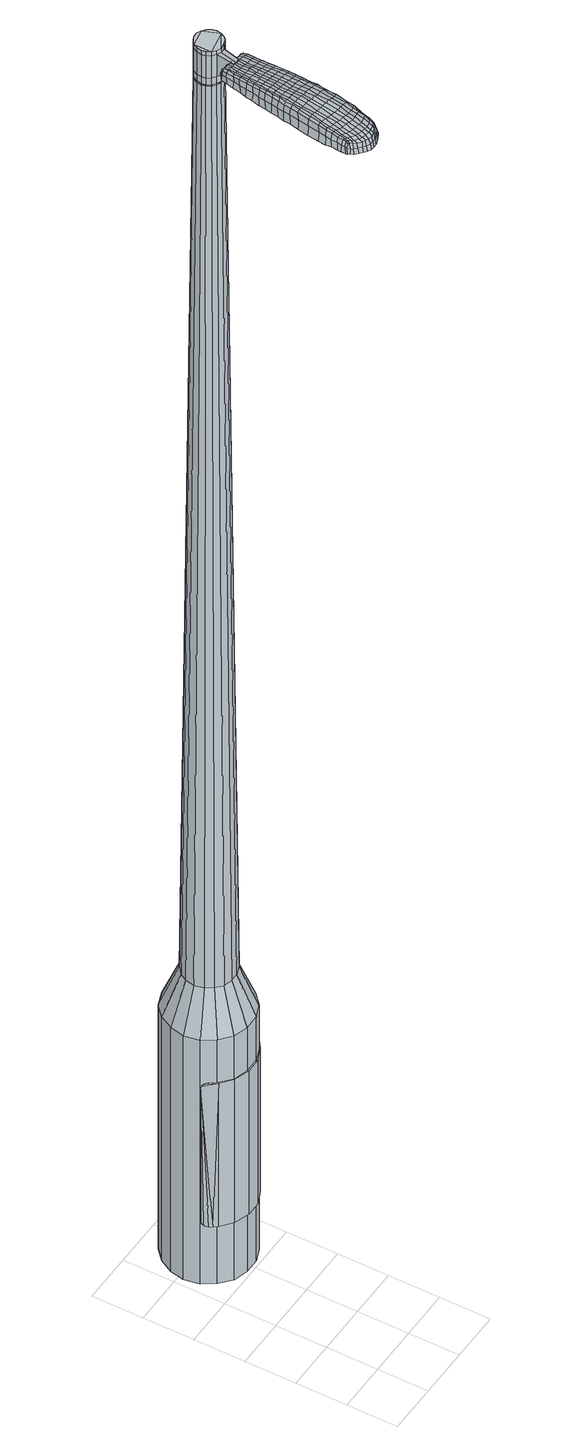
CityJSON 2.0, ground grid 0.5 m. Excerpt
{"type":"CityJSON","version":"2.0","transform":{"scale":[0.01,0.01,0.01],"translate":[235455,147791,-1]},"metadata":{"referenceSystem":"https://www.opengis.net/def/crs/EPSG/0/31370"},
"CityObjects":{
"object1":{"type":"GenericCityObject","attributes":{"cluster":295,"mean_distance_to_centroid":0.382,"new_centroid_x":235455.48,"new_centroid_y":147792.97,"mean_distance_to_camera":9.47,"H1":11.42,"H2":8.9,"Z_final":112.26,"cluster2":-1,"proj_x":235450.78,"proj_y":147792.21,"id_line":52481,"bearing_l":170.81,"distance":4.76,"orientation":"left","G_obj":260.81},"geometry":[{"type":"MultiSurface","lod":"2","boundaries":[[[0,1,2,3]],[[1,4,5,2]],[[4,6,7,5]],[[6,8,9,7]],[[8,10,11,9]],[[10,12,13,11]],[[12,14,15,13]],[[14,16,17,15]],[[16,18,19,17]],[[18,20,21,19]],[[20,22,23,21]],[[22,24,25,23]],[[24,26,27,25]],[[26,28,29,27]],[[28,30,31,29]],[[30,32,33,31]],[[32,34,35,33]],[[34,0,3,35]],[[36,37,38,39]],[[38,40,41,42]],[[41,43,42]],[[42,44,45,46]],[[45,47,46]],[[46,48,49,50]],[[49,51,50]],[[42,46,50,38]],[[50,52,39,38]],[[53,36,39]],[[2,5,7,35]],[[7,9,11,15]],[[11,13,15]],[[15,17,19,23]],[[19,21,23]],[[23,25,27,31]],[[27,29,31]],[[15,23,31,7]],[[31,33,35,7]],[[3,2,35]],[[1,0,54,55]],[[0,34,56,54]],[[34,32,57,56]],[[32,30,58,57]],[[30,28,59,58]],[[28,26,60,59]],[[26,24,61,60]],[[24,22,62,61]],[[22,20,63,62]],[[20,18,64,63]],[[18,16,65,64]],[[16,14,66,65]],[[14,12,67,66]],[[12,10,68,67]],[[10,8,69,68]],[[8,6,70,69]],[[6,4,71,70]],[[4,1,55,71]],[[55,54,72,73]],[[54,56,74,72]],[[56,57,75,74]],[[57,58,76,75]],[[58,59,77,76]],[[59,60,78,77]],[[60,61,79,78]],[[61,62,80,79]],[[62,63,81,80]],[[63,64,82,81]],[[64,65,83,82]],[[65,66,84,83]],[[66,67,85,84]],[[67,68,86,85]],[[68,69,87,86]],[[69,70,88,87]],[[70,71,89,88]],[[71,55,73,89]],[[90,91,92,73]],[[93,94,91,90]],[[95,96,94,93]],[[76,97,96,95]],[[77,98,97,76]],[[99,100,98,77]],[[79,101,100,99]],[[102,103,101,79]],[[81,104,103,102]],[[105,106,104,81]],[[107,108,106,105]],[[109,110,108,107]],[[111,112,110,109]],[[86,113,112,111]],[[114,115,113,86]],[[116,117,115,114]],[[118,119,117,116]],[[73,92,119,118]],[[120,121,122,123]],[[124,120,123,125]],[[126,124,125,127]],[[128,126,127,129]],[[130,128,129,131]],[[132,130,131,133]],[[134,132,133,135]],[[136,134,135,137]],[[138,136,137,139]],[[140,138,139,141]],[[142,140,141,143]],[[144,142,143,145]],[[146,144,145,147]],[[148,146,147,149]],[[150,148,149,151]],[[152,150,151,153]],[[72,90,73]],[[72,74,93,90]],[[74,75,95,93]],[[75,76,95]],[[78,99,77]],[[78,79,99]],[[80,102,79]],[[80,81,102]],[[82,105,81]],[[82,83,107,105]],[[83,84,109,107]],[[84,85,111,109]],[[85,86,111]],[[87,114,86]],[[87,88,116,114]],[[88,89,118,116]],[[89,73,118]],[[154,92,91]],[[155,119,92]],[[155,156,117,119]],[[156,157,115,117]],[[157,113,115]],[[158,112,113]],[[158,159,110,112]],[[159,160,108,110]],[[160,161,106,108]],[[161,104,106]],[[162,103,104]],[[162,101,103]],[[163,100,101]],[[163,98,100]],[[164,96,97]],[[164,165,94,96]],[[165,154,91,94]],[[39,52,152,166]],[[92,154,167,153]],[[53,39,166,121]],[[154,165,122,167]],[[36,53,121,120]],[[165,164,123,122]],[[37,36,120,124]],[[164,97,125,123]],[[38,37,124,126]],[[97,98,127,125]],[[40,38,126,128]],[[98,163,129,127]],[[41,40,128,130]],[[163,101,131,129]],[[43,41,130,132]],[[101,162,133,131]],[[42,43,132,134]],[[162,104,135,133]],[[44,42,134,136]],[[104,161,137,135]],[[45,44,136,138]],[[161,160,139,137]],[[47,45,138,140]],[[160,159,141,139]],[[46,47,140,142]],[[159,158,143,141]],[[48,46,142,144]],[[158,113,145,143]],[[49,48,144,146]],[[113,157,147,145]],[[51,49,146,148]],[[157,156,149,147]],[[50,51,148,150]],[[156,155,151,149]],[[52,50,150,152]],[[155,92,153,151]],[[152,153,168,169]],[[153,167,170,168]],[[167,122,171,170]],[[122,121,172,171]],[[121,166,173,172]],[[166,152,169,173]],[[174,175,176,177]],[[178,174,177,179]],[[174,178,180,181]],[[175,174,181,182]],[[183,184,185,186]],[[187,183,186,188]],[[183,187,189,190]],[[184,183,190,191]],[[192,193,194,195]],[[196,192,195,197]],[[192,196,198,199]],[[193,192,199,200]],[[201,202,203,204]],[[205,201,204,206]],[[201,205,207,208]],[[202,201,208,209]],[[210,211,212,213]],[[214,210,213,215]],[[210,214,216,217]],[[211,210,217,218]],[[219,220,221,222]],[[223,219,222,224]],[[219,223,225,226]],[[220,219,226,227]],[[228,229,230,231]],[[220,228,231,221]],[[228,220,227,232]],[[229,228,232,233]],[[234,235,236,237]],[[229,234,237,230]],[[234,229,233,238]],[[235,234,238,239]],[[240,178,179,241]],[[235,240,241,236]],[[240,235,239,242]],[[178,240,242,180]],[[243,244,245,246]],[[247,243,246,248]],[[243,247,249,250]],[[244,243,250,251]],[[252,253,254,255]],[[244,252,255,245]],[[252,244,251,256]],[[253,252,256,257]],[[258,259,260,261]],[[253,258,261,254]],[[258,253,257,262]],[[259,258,262,263]],[[264,265,266,267]],[[259,264,267,260]],[[264,259,263,268]],[[265,264,268,269]],[[270,175,182,271]],[[265,270,271,266]],[[270,265,269,272]],[[175,270,272,176]],[[273,274,275,276]],[[277,273,276,278]],[[273,277,279,280]],[[274,273,280,281]],[[282,283,284,285]],[[274,282,285,275]],[[282,274,281,286]],[[283,282,286,287]],[[288,289,290,291]],[[283,288,291,284]],[[288,283,287,292]],[[289,288,292,293]],[[294,187,188,295]],[[289,294,295,290]],[[294,289,293,296]],[[187,294,296,189]],[[297,298,299,300]],[[301,297,300,302]],[[297,301,303,304]],[[298,297,304,305]],[[306,307,308,309]],[[298,306,309,299]],[[306,298,305,310]],[[307,306,310,311]],[[312,313,314,315]],[[307,312,315,308]],[[312,307,311,316]],[[313,312,316,317]],[[318,319,320,321]],[[313,318,321,314]],[[318,313,317,322]],[[319,318,322,323]],[[324,184,191,325]],[[319,324,325,320]],[[324,319,323,326]],[[184,324,326,185]],[[327,213,212,328]],[[329,327,328,330]],[[327,329,331,332]],[[213,327,332,215]],[[333,329,330,334]],[[335,333,334,336]],[[333,335,337,338]],[[329,333,338,331]],[[339,335,336,340]],[[341,339,340,342]],[[339,341,343,344]],[[335,339,344,337]],[[345,341,342,346]],[[347,345,346,348]],[[345,347,349,350]],[[341,345,350,343]],[[351,347,348,352]],[[202,351,352,203]],[[351,202,209,353]],[[347,351,353,349]],[[354,355,200,199]],[[356,354,199,198]],[[354,356,357,358]],[[355,354,358,359]],[[360,361,359,358]],[[362,360,358,357]],[[360,362,363,364]],[[361,360,364,365]],[[366,367,365,364]],[[368,366,364,363]],[[366,368,369,370]],[[367,366,370,371]],[[372,373,371,370]],[[374,372,370,369]],[[372,374,207,205]],[[373,372,205,206]],[[375,376,377,378]],[[277,375,378,279]],[[375,277,278,379]],[[376,375,379,380]],[[381,196,197,382]],[[376,381,382,377]],[[381,376,380,383]],[[196,381,383,198]],[[384,385,386,387]],[[223,384,387,225]],[[384,223,224,388]],[[385,384,388,389]],[[390,391,392,393]],[[385,390,393,386]],[[390,385,389,394]],[[391,390,394,395]],[[396,193,200,397]],[[391,396,397,392]],[[396,391,395,398]],[[193,396,398,194]],[[399,400,401,402]],[[181,399,402,182]],[[399,181,180,403]],[[400,399,403,404]],[[405,406,407,408]],[[400,405,408,401]],[[405,400,404,409]],[[406,405,409,410]],[[411,204,203,412]],[[406,411,412,407]],[[411,406,410,413]],[[204,411,413,206]],[[414,415,416,417]],[[186,414,417,188]],[[414,186,185,418]],[[415,414,418,419]],[[420,208,207,421]],[[415,420,421,416]],[[420,415,419,422]],[[208,420,422,209]],[[423,424,425,426]],[[301,423,426,303]],[[423,301,302,427]],[[424,423,427,428]],[[429,214,215,430]],[[424,429,430,425]],[[429,424,428,431]],[[214,429,431,216]],[[432,433,434,435]],[[247,432,435,249]],[[432,247,248,436]],[[433,432,436,437]],[[438,439,440,441]],[[433,438,441,434]],[[438,433,437,442]],[[439,438,442,443]],[[444,211,218,445]],[[439,444,445,440]],[[444,439,443,446]],[[211,444,446,212]],[[447,448,437,436]],[[246,447,436,248]],[[447,246,245,449]],[[448,447,449,450]],[[451,452,443,442]],[[448,451,442,437]],[[451,448,450,453]],[[452,451,453,454]],[[455,328,212,446]],[[452,455,446,443]],[[455,452,454,456]],[[328,455,456,330]],[[457,458,459,460]],[[304,457,460,305]],[[457,304,303,426]],[[458,457,426,425]],[[461,332,331,462]],[[458,461,462,459]],[[461,458,425,430]],[[332,461,430,215]],[[463,464,450,449]],[[255,463,449,245]],[[463,255,254,465]],[[464,463,465,466]],[[467,468,454,453]],[[464,467,453,450]],[[467,464,466,469]],[[468,467,469,470]],[[471,334,330,456]],[[468,471,456,454]],[[471,468,470,472]],[[334,471,472,336]],[[473,474,475,476]],[[310,473,476,311]],[[473,310,305,460]],[[474,473,460,459]],[[477,338,337,478]],[[474,477,478,475]],[[477,474,459,462]],[[338,477,462,331]],[[479,480,466,465]],[[261,479,465,254]],[[479,261,260,481]],[[480,479,481,482]],[[483,484,470,469]],[[480,483,469,466]],[[483,480,482,485]],[[484,483,485,486]],[[487,340,336,472]],[[484,487,472,470]],[[487,484,486,488]],[[340,487,488,342]],[[489,490,491,492]],[[316,489,492,317]],[[489,316,311,476]],[[490,489,476,475]],[[493,344,343,494]],[[490,493,494,491]],[[493,490,475,478]],[[344,493,478,337]],[[495,496,482,481]],[[267,495,481,260]],[[495,267,266,497]],[[496,495,497,498]],[[499,500,486,485]],[[496,499,485,482]],[[499,496,498,501]],[[500,499,501,502]],[[503,346,342,488]],[[500,503,488,486]],[[503,500,502,504]],[[346,503,504,348]],[[505,506,507,508]],[[322,505,508,323]],[[505,322,317,492]],[[506,505,492,491]],[[509,350,349,510]],[[506,509,510,507]],[[509,506,491,494]],[[350,509,494,343]],[[511,512,498,497]],[[271,511,497,266]],[[511,271,182,402]],[[512,511,402,401]],[[513,514,502,501]],[[512,513,501,498]],[[513,512,401,408]],[[514,513,408,407]],[[515,352,348,504]],[[514,515,504,502]],[[515,514,407,412]],[[352,515,412,203]],[[516,517,419,418]],[[326,516,418,185]],[[516,326,323,508]],[[517,516,508,507]],[[518,353,209,422]],[[517,518,422,419]],[[518,517,507,510]],[[353,518,510,349]],[[519,520,380,379]],[[276,519,379,278]],[[519,276,275,521]],[[520,519,521,522]],[[523,356,198,383]],[[520,523,383,380]],[[523,520,522,524]],[[356,523,524,357]],[[525,526,527,528]],[[226,525,528,227]],[[525,226,225,387]],[[526,525,387,386]],[[529,530,531,532]],[[526,529,532,527]],[[529,526,386,393]],[[530,529,393,392]],[[533,355,359,534]],[[530,533,534,531]],[[533,530,392,397]],[[355,533,397,200]],[[535,536,522,521]],[[285,535,521,275]],[[535,285,284,537]],[[536,535,537,538]],[[539,362,357,524]],[[536,539,524,522]],[[539,536,538,540]],[[362,539,540,363]],[[541,542,543,544]],[[232,541,544,233]],[[541,232,227,528]],[[542,541,528,527]],[[545,546,547,548]],[[542,545,548,543]],[[545,542,527,532]],[[546,545,532,531]],[[549,361,365,550]],[[546,549,550,547]],[[549,546,531,534]],[[361,549,534,359]],[[551,552,538,537]],[[291,551,537,284]],[[551,291,290,553]],[[552,551,553,554]],[[555,368,363,540]],[[552,555,540,538]],[[555,552,554,556]],[[368,555,556,369]],[[557,558,559,560]],[[238,557,560,239]],[[557,238,233,544]],[[558,557,544,543]],[[561,562,563,564]],[[558,561,564,559]],[[561,558,543,548]],[[562,561,548,547]],[[565,367,371,566]],[[562,565,566,563]],[[565,562,547,550]],[[367,565,550,365]],[[567,568,554,553]],[[295,567,553,290]],[[567,295,188,417]],[[568,567,417,416]],[[569,374,369,556]],[[568,569,556,554]],[[569,568,416,421]],[[374,569,421,207]],[[570,571,404,403]],[[242,570,403,180]],[[570,242,239,560]],[[571,570,560,559]],[[572,573,410,409]],[[571,572,409,404]],[[572,571,559,564]],[[573,572,564,563]],[[574,373,206,413]],[[573,574,413,410]],[[574,573,563,566]],[[373,574,566,371]],[[575,576,577,578]],[[578,577,579,580]],[[581,579,577,582]],[[582,577,576,583]],[[584,585,586,587]],[[587,586,588,589]],[[590,588,586,591]],[[591,586,585,592]],[[593,594,595,596]],[[596,595,597,598]],[[599,597,595,600]],[[600,595,594,601]],[[602,603,604,605]],[[605,604,606,607]],[[608,606,604,609]],[[609,604,603,610]],[[611,612,613,614]],[[614,613,615,616]],[[617,615,613,618]],[[618,613,612,619]],[[620,621,622,623]],[[623,622,624,625]],[[626,624,622,627]],[[627,622,621,628]],[[629,630,631,632]],[[632,631,621,620]],[[628,621,631,633]],[[633,631,630,634]],[[635,636,637,638]],[[638,637,630,629]],[[634,630,637,639]],[[639,637,636,640]],[[580,579,641,642]],[[642,641,636,635]],[[640,636,641,643]],[[643,641,579,581]],[[644,645,646,647]],[[647,646,648,649]],[[650,648,646,651]],[[651,646,645,652]],[[653,654,655,656]],[[656,655,645,644]],[[652,645,655,657]],[[657,655,654,658]],[[659,660,661,662]],[[662,661,654,653]],[[658,654,661,663]],[[663,661,660,664]],[[665,666,667,668]],[[668,667,660,659]],[[664,660,667,669]],[[669,667,666,670]],[[583,576,671,672]],[[672,671,666,665]],[[670,666,671,673]],[[673,671,576,575]],[[674,675,676,677]],[[677,676,678,679]],[[680,678,676,681]],[[681,676,675,682]],[[683,684,685,686]],[[686,685,675,674]],[[682,675,685,687]],[[687,685,684,688]],[[689,690,691,692]],[[692,691,684,683]],[[688,684,691,693]],[[693,691,690,694]],[[589,588,695,696]],[[696,695,690,689]],[[694,690,695,697]],[[697,695,588,590]],[[698,699,700,701]],[[701,700,702,703]],[[704,702,700,705]],[[705,700,699,706]],[[707,708,709,710]],[[710,709,699,698]],[[706,699,709,711]],[[711,709,708,712]],[[713,714,715,716]],[[716,715,708,707]],[[712,708,715,717]],[[717,715,714,718]],[[719,720,721,722]],[[722,721,714,713]],[[718,714,721,723]],[[723,721,720,724]],[[592,585,725,726]],[[726,725,720,719]],[[724,720,725,727]],[[727,725,585,584]],[[611,614,728,729]],[[729,728,730,731]],[[732,730,728,172]],[[172,728,614,616]],[[731,730,733,734]],[[734,733,735,736]],[[737,735,733,738]],[[738,733,730,732]],[[736,735,739,740]],[[740,739,741,742]],[[743,741,739,744]],[[744,739,735,737]],[[742,741,745,746]],[[746,745,747,748]],[[749,747,745,750]],[[750,745,741,743]],[[748,747,751,752]],[[752,751,603,602]],[[610,603,751,753]],[[753,751,747,749]],[[601,754,755,600]],[[600,755,756,599]],[[757,756,755,758]],[[758,755,754,759]],[[759,760,761,758]],[[758,761,762,757]],[[763,762,761,764]],[[764,761,760,765]],[[765,766,767,764]],[[764,767,768,763]],[[769,768,767,770]],[[770,767,766,771]],[[771,772,773,770]],[[770,773,774,769]],[[608,774,773,606]],[[606,773,772,607]],[[775,776,777,778]],[[778,777,678,680]],[[679,678,777,779]],[[779,777,776,780]],[[598,597,781,782]],[[782,781,776,775]],[[780,776,781,783]],[[783,781,597,599]],[[784,785,786,787]],[[787,786,624,626]],[[625,624,786,788]],[[788,786,785,789]],[[790,791,792,793]],[[793,792,785,784]],[[789,785,792,794]],[[794,792,791,795]],[[601,594,796,797]],[[797,796,791,790]],[[795,791,796,798]],[[798,796,594,593]],[[799,800,801,802]],[[802,801,582,583]],[[581,582,801,803]],[[803,801,800,804]],[[805,806,807,808]],[[808,807,800,799]],[[804,800,807,809]],[[809,807,806,810]],[[602,605,811,812]],[[812,811,806,805]],[[810,806,811,813]],[[813,811,605,607]],[[814,815,816,817]],[[817,816,587,589]],[[584,587,816,818]],[[818,816,815,819]],[[608,609,820,821]],[[821,820,815,814]],[[819,815,820,822]],[[822,820,609,610]],[[823,824,825,826]],[[826,825,702,704]],[[703,702,825,827]],[[827,825,824,828]],[[616,615,829,830]],[[830,829,824,823]],[[828,824,829,831]],[[831,829,615,617]],[[832,833,834,835]],[[835,834,648,650]],[[649,648,834,836]],[[836,834,833,837]],[[838,839,840,841]],[[841,840,833,832]],[[837,833,840,842]],[[842,840,839,843]],[[619,612,844,845]],[[845,844,839,838]],[[843,839,844,846]],[[846,844,612,611]],[[837,847,836]],[[836,847,647,649]],[[644,647,847,848]],[[848,847,849]],[[843,850,851,842]],[[842,851,847,837]],[[849,847,851,852]],[[852,851,850,853]],[[611,729,169,846]],[[846,169,850,843]],[[853,850,169,854]],[[854,169,729,731]],[[855,856,857,858]],[[858,857,705,706]],[[704,705,857,826]],[[826,857,856,823]],[[732,172,859,860]],[[860,859,856,855]],[[823,856,859,830]],[[830,859,172,616]],[[849,861,848]],[[848,861,656,644]],[[653,656,861,862]],[[862,861,863]],[[853,864,865,852]],[[852,865,861,849]],[[863,861,865,866]],[[866,865,864,867]],[[731,734,868,854]],[[854,868,864,853]],[[867,864,868,869]],[[869,868,734,736]],[[870,871,872,873]],[[873,872,711,712]],[[706,711,872,858]],[[858,872,871,855]],[[737,738,874,875]],[[875,874,871,870]],[[855,871,874,860]],[[860,874,738,732]],[[863,876,877,862]],[[862,877,662,653]],[[659,662,877,878]],[[878,877,876,879]],[[867,880,881,866]],[[866,881,876,863]],[[879,876,881,882]],[[882,881,880,883]],[[736,740,884,869]],[[869,884,880,867]],[[883,880,884,885]],[[885,884,740,742]],[[886,887,888,889]],[[889,888,717,718]],[[712,717,888,873]],[[873,888,887,870]],[[743,744,890,891]],[[891,890,887,886]],[[870,887,890,875]],[[875,890,744,737]],[[879,892,893,878]],[[878,893,668,659]],[[665,668,893,894]],[[894,893,892,895]],[[883,896,897,882]],[[882,897,892,879]],[[895,892,897,898]],[[898,897,896,899]],[[742,746,900,885]],[[885,900,896,883]],[[899,896,900,901]],[[901,900,746,748]],[[902,903,904,905]],[[905,904,723,724]],[[718,723,904,889]],[[889,904,903,886]],[[749,750,906,907]],[[907,906,903,902]],[[886,903,906,891]],[[891,906,750,743]],[[895,908,909,894]],[[894,909,672,665]],[[583,672,909,802]],[[802,909,908,799]],[[899,910,911,898]],[[898,911,908,895]],[[799,908,911,808]],[[808,911,910,805]],[[748,752,912,901]],[[901,912,910,899]],[[805,910,912,812]],[[812,912,752,602]],[[819,913,914,818]],[[818,914,727,584]],[[724,727,914,905]],[[905,914,913,902]],[[610,753,915,822]],[[822,915,913,819]],[[902,913,915,907]],[[907,915,753,749]],[[780,916,917,779]],[[779,917,677,679]],[[674,677,917,918]],[[918,917,916,919]],[[599,756,920,783]],[[783,920,916,780]],[[919,916,920,921]],[[921,920,756,757]],[[922,923,924,925]],[[925,924,627,628]],[[626,627,924,787]],[[787,924,923,784]],[[926,927,928,929]],[[929,928,923,922]],[[784,923,928,793]],[[793,928,927,790]],[[759,754,930,931]],[[931,930,927,926]],[[790,927,930,797]],[[797,930,754,601]],[[919,932,933,918]],[[918,933,686,674]],[[683,686,933,934]],[[934,933,932,935]],[[757,762,936,921]],[[921,936,932,919]],[[935,932,936,937]],[[937,936,762,763]],[[938,939,940,941]],[[941,940,633,634]],[[628,633,940,925]],[[925,940,939,922]],[[942,943,944,945]],[[945,944,939,938]],[[922,939,944,929]],[[929,944,943,926]],[[765,760,946,947]],[[947,946,943,942]],[[926,943,946,931]],[[931,946,760,759]],[[935,948,949,934]],[[934,949,692,683]],[[689,692,949,950]],[[950,949,948,951]],[[763,768,952,937]],[[937,952,948,935]],[[951,948,952,953]],[[953,952,768,769]],[[954,955,956,957]],[[957,956,639,640]],[[634,639,956,941]],[[941,956,955,938]],[[958,959,960,961]],[[961,960,955,954]],[[938,955,960,945]],[[945,960,959,942]],[[771,766,962,963]],[[963,962,959,958]],[[942,959,962,947]],[[947,962,766,765]],[[951,964,965,950]],[[950,965,696,689]],[[589,696,965,817]],[[817,965,964,814]],[[769,774,966,953]],[[953,966,964,951]],[[814,964,966,821]],[[821,966,774,608]],[[804,967,968,803]],[[803,968,643,581]],[[640,643,968,957]],[[957,968,967,954]],[[810,969,970,809]],[[809,970,967,804]],[[954,967,970,961]],[[961,970,969,958]],[[607,772,971,813]],[[813,971,969,810]],[[958,969,971,963]],[[963,971,772,771]],[[575,578,177,176]],[[578,580,179,177]],[[590,591,190,189]],[[591,592,191,190]],[[593,596,195,194]],[[596,598,197,195]],[[617,618,217,216]],[[618,619,218,217]],[[620,623,222,221]],[[623,625,224,222]],[[629,632,231,230]],[[632,620,221,231]],[[635,638,237,236]],[[638,629,230,237]],[[580,642,241,179]],[[642,635,236,241]],[[650,651,250,249]],[[651,652,251,250]],[[652,657,256,251]],[[657,658,257,256]],[[658,663,262,257]],[[663,664,263,262]],[[664,669,268,263]],[[669,670,269,268]],[[670,673,272,269]],[[673,575,176,272]],[[680,681,280,279]],[[681,682,281,280]],[[682,687,286,281]],[[687,688,287,286]],[[688,693,292,287]],[[693,694,293,292]],[[694,697,296,293]],[[697,590,189,296]],[[698,701,300,299]],[[701,703,302,300]],[[707,710,309,308]],[[710,698,299,309]],[[713,716,315,314]],[[716,707,308,315]],[[719,722,321,320]],[[722,713,314,321]],[[592,726,325,191]],[[726,719,320,325]],[[775,778,378,377]],[[778,680,279,378]],[[598,782,382,197]],[[782,775,377,382]],[[625,788,388,224]],[[788,789,389,388]],[[789,794,394,389]],[[794,795,395,394]],[[795,798,398,395]],[[798,593,194,398]],[[703,827,427,302]],[[827,828,428,427]],[[828,831,431,428]],[[831,617,216,431]],[[832,835,435,434]],[[835,650,249,435]],[[838,841,441,440]],[[841,832,434,441]],[[619,845,445,218]],[[845,838,440,445]],[[972,973,974,975]],[[976,977,975,974]],[[978,979,980,981]],[[982,983,984,985]],[[973,986,987,974]],[[988,976,974,987]],[[989,978,981,990]],[[991,992,983,982]],[[986,993,994,987]],[[994,995,988,987]],[[996,989,990,997]],[[998,992,991,999]],[[993,1000,1001,994]],[[1001,1002,995,994]],[[1003,996,997,1004]],[[1005,998,999,1006]],[[1007,1008,1009,1010]],[[1011,1012,1008,1007]],[[1011,1013,1014,1012]],[[1013,1015,1016,1014]],[[1017,1018,1019,1020]],[[1021,1022,1018,1017]],[[1023,1024,1022,1021]],[[1025,1026,1024,1023]],[[1020,1009,1008,1017]],[[1017,1008,1012,1021]],[[1012,1014,1023,1021]],[[1014,1016,1025,1023]],[[981,980,977,976]],[[990,981,976,988]],[[995,997,990,988]],[[1002,1004,997,995]],[[982,985,979,978]],[[991,982,978,989]],[[999,991,989,996]],[[1006,999,996,1003]],[[983,1007,1010,984]],[[992,1011,1007,983]],[[1013,1011,992,998]],[[1015,1013,998,1005]],[[1027,1028,1029,1030]],[[1029,1031,1032,1033]],[[1029,1033,1034,1035]],[[1029,1035,1030]],[[1036,1027,1030,1037]],[[1038,1037,1030,1039]],[[1040,1039,1030]],[[1041,1029,1028,1042]],[[1043,1041,1042,1044]],[[1045,1043,1044,1046]],[[1047,1045,1046,1048]],[[1049,1047,1048,1050]],[[1050,1051,1052,1053]],[[1050,1053,1054,1055]],[[1050,1055,1056,1057]],[[1056,1058,1059,1060]],[[1056,1060,1061,1062]],[[1056,1062,1057]],[[1050,1057,1049]],[[1063,1064,1028,1027]],[[1065,1066,1031,1029]],[[1067,1068,1040,1030]],[[1064,1069,1042,1028]],[[1070,1065,1029,1041]],[[1069,1071,1044,1042]],[[1072,1070,1041,1043]],[[1071,1073,1046,1044]],[[1074,1072,1043,1045]],[[1073,1075,1048,1046]],[[1076,1074,1045,1047]],[[1075,1077,1050,1048]],[[1078,1076,1047,1049]],[[1077,1079,1051,1050]],[[1080,1081,1058,1056]],[[1082,1078,1049,1057]],[[1052,1051,1079,1083]],[[1053,1052,1083,1084]],[[1054,1053,1084,1085]],[[1055,1054,1085,1086]],[[1056,1055,1086,1080]],[[1087,1063,1027,1036]],[[1088,1087,1036,1037]],[[1089,1088,1037,1038]],[[1090,1089,1038,1039]],[[1068,1090,1039,1040]],[[1032,1031,1066,1091]],[[1059,1058,1081,1092]],[[1033,1032,1091,1093]],[[1034,1033,1093,1094]],[[1035,1034,1094,1095]],[[1030,1035,1095,1067]],[[1060,1059,1092,1096]],[[1061,1060,1096,1097]],[[1062,1061,1097,1098]],[[1057,1062,1098,1082]]]}]}
},
"vertices":[
[43,154,384],[29,158,384],[29,158,96],[43,154,96],[18,168,384],[18,168,96],[10,180,384],[10,180,96],[7,195,384],[7,195,96],[10,209,384],[10,209,96],[17,222,384],[17,222,96],[28,232,384],[28,232,96],[42,237,384],[42,237,96],[56,237,384],[56,237,96],[70,232,384],[70,232,96],[82,223,384],[82,223,96],[89,210,384],[89,210,96],[92,196,384],[92,196,96],[90,182,384],[90,182,96],[82,169,384],[82,169,96],[71,159,384],[71,159,96],[58,154,384],[58,154,96],[57,184,1524],[60,187,1524],[62,191,1524],[47,182,1524],[63,196,1524],[62,200,1524],[56,207,1524],[60,204,1524],[52,209,1524],[47,209,1524],[39,204,1524],[43,207,1524],[37,200,1524],[36,195,1524],[39,187,1524],[37,191,1524],[43,184,1524],[52,182,1524],[46,171,429],[37,173,429],[54,171,429],[63,174,429],[69,180,429],[73,187,429],[75,196,429],[73,204,429],[69,212,429],[62,217,429],[54,220,429],[45,220,429],[37,217,429],[30,211,429],[26,204,429],[24,195,429],[26,186,429],[31,179,429],[47,182,1483],[43,184,1483],[52,182,1483],[57,184,1483],[60,187,1483],[62,191,1483],[63,196,1483],[62,200,1483],[60,204,1483],[56,207,1483],[52,209,1483],[47,209,1483],[43,207,1483],[39,204,1483],[37,200,1483],[36,195,1483],[37,191,1483],[39,187,1483],[48,183,1483],[48,183,1485],[43,184,1485],[52,183,1483],[52,183,1485],[56,184,1483],[56,184,1485],[60,187,1485],[62,191,1485],[62,196,1483],[62,196,1485],[62,200,1485],[59,204,1483],[59,204,1485],[56,207,1485],[52,208,1483],[52,208,1485],[47,208,1483],[47,208,1485],[43,206,1483],[43,206,1485],[40,204,1483],[40,204,1485],[37,200,1485],[37,195,1483],[37,195,1485],[38,191,1483],[38,191,1485],[40,187,1483],[40,187,1485],[57,184,1519],[52,182,1519],[52,182,1493],[57,184,1493],[60,187,1519],[60,187,1493],[62,191,1519],[62,191,1493],[63,196,1519],[63,196,1493],[62,200,1519],[62,200,1493],[60,204,1519],[60,204,1493],[56,207,1519],[56,207,1493],[52,209,1519],[52,209,1493],[47,209,1519],[47,209,1493],[43,207,1519],[43,207,1493],[39,204,1519],[39,204,1493],[37,200,1519],[37,200,1493],[36,195,1519],[36,195,1493],[37,191,1519],[37,191,1493],[39,187,1519],[39,187,1493],[43,184,1519],[43,184,1493],[47,182,1485],[39,187,1485],[37,191,1485],[36,195,1485],[39,204,1485],[43,207,1485],[47,209,1485],[52,209,1485],[60,204,1485],[63,196,1485],[57,184,1485],[52,182,1485],[47,182,1519],[47,182,1493],[41,164,1513],[41,164,1518],[44,164,1513],[48,163,1513],[48,163,1518],[44,164,1518],[13,94,1519],[15,101,1518],[13,100,1509],[12,93,1510],[12,85,1519],[10,84,1510],[13,86,1526],[15,94,1525],[16,101,1525],[51,87,1519],[52,94,1518],[51,96,1525],[50,89,1525],[50,79,1519],[49,80,1526],[52,77,1510],[53,86,1510],[54,93,1509],[22,18,1519],[19,18,1519],[19,17,1513],[22,17,1513],[26,18,1519],[26,17,1513],[27,20,1524],[23,19,1524],[19,20,1524],[34,91,1530],[35,98,1529],[32,99,1529],[31,91,1530],[33,82,1531],[29,82,1531],[36,81,1530],[38,90,1530],[39,98,1529],[47,171,1512],[44,171,1512],[44,170,1517],[47,169,1517],[50,170,1512],[49,169,1517],[50,169,1506],[47,170,1506],[44,170,1506],[5,35,1519],[5,38,1519],[4,38,1512],[4,34,1512],[5,33,1518],[4,32,1512],[6,33,1522],[7,35,1523],[7,38,1524],[6,43,1519],[6,49,1519],[5,48,1512],[4,42,1512],[7,43,1524],[8,49,1525],[7,55,1519],[8,62,1519],[6,61,1511],[5,54,1511],[8,55,1526],[9,63,1526],[10,74,1519],[8,73,1510],[11,74,1526],[29,166,1513],[28,158,1513],[29,159,1518],[30,166,1517],[31,171,1512],[31,170,1516],[30,171,1506],[28,165,1507],[26,158,1507],[26,151,1514],[24,144,1515],[26,144,1520],[27,152,1519],[25,150,1507],[23,143,1507],[23,136,1515],[21,129,1516],[23,130,1522],[24,137,1521],[21,136,1508],[19,128,1508],[19,122,1517],[18,115,1517],[19,115,1524],[21,123,1523],[18,121,1508],[16,114,1509],[16,108,1518],[18,108,1524],[15,107,1509],[40,29,1519],[41,32,1519],[40,32,1524],[39,29,1523],[39,26,1518],[39,27,1522],[41,25,1512],[42,27,1512],[43,31,1512],[43,36,1519],[44,42,1519],[43,43,1525],[41,37,1524],[44,35,1512],[45,41,1512],[45,48,1519],[47,56,1519],[45,57,1526],[44,49,1526],[46,46,1511],[48,54,1511],[49,67,1519],[47,68,1526],[50,66,1510],[59,161,1513],[58,153,1513],[59,152,1507],[60,160,1507],[59,166,1512],[60,165,1506],[59,166,1516],[58,162,1517],[57,154,1518],[58,146,1514],[57,138,1515],[58,137,1507],[59,145,1507],[57,147,1519],[56,139,1520],[56,131,1515],[55,123,1516],[57,122,1508],[57,130,1508],[55,132,1521],[54,125,1522],[55,116,1517],[54,109,1517],[55,107,1509],[56,115,1508],[53,117,1523],[52,110,1524],[53,102,1518],[54,100,1509],[52,103,1524],[46,164,1519],[43,164,1519],[44,157,1520],[42,157,1520],[47,156,1520],[48,164,1519],[43,149,1522],[41,150,1522],[42,142,1523],[39,142,1523],[45,141,1523],[46,149,1521],[41,135,1524],[38,135,1524],[40,127,1525],[37,128,1525],[43,127,1525],[44,134,1524],[39,120,1526],[36,120,1526],[38,113,1527],[35,113,1527],[41,112,1527],[42,119,1526],[36,105,1528],[33,106,1528],[40,105,1528],[23,22,1527],[19,23,1527],[27,23,1526],[28,27,1527],[24,27,1528],[20,27,1528],[25,33,1529],[21,34,1529],[29,33,1528],[30,40,1530],[26,40,1530],[22,41,1530],[27,47,1531],[24,48,1531],[31,47,1530],[33,56,1531],[29,56,1531],[25,57,1531],[31,69,1531],[27,70,1531],[35,69,1531],[38,24,1518],[36,22,1519],[36,21,1513],[39,23,1513],[38,26,1523],[35,24,1523],[31,20,1519],[32,19,1513],[31,22,1524],[6,30,1518],[7,28,1518],[8,29,1523],[7,32,1523],[5,30,1513],[6,27,1513],[9,25,1519],[12,22,1519],[13,23,1524],[10,26,1523],[9,24,1513],[12,21,1513],[15,20,1519],[16,21,1524],[15,19,1513],[17,94,1528],[19,94,1528],[20,101,1528],[18,101,1527],[15,86,1528],[17,85,1529],[21,93,1529],[24,93,1530],[26,100,1529],[23,100,1528],[19,85,1529],[23,84,1530],[28,92,1530],[29,99,1529],[26,83,1531],[49,89,1528],[46,89,1529],[45,80,1529],[47,80,1528],[49,96,1527],[47,96,1528],[42,90,1529],[41,81,1530],[43,97,1528],[59,169,1512],[57,169,1512],[56,168,1517],[58,167,1517],[59,168,1506],[57,168,1506],[53,169,1512],[53,168,1517],[54,168,1506],[32,173,1512],[34,173,1512],[33,172,1506],[31,172,1506],[33,172,1517],[34,171,1517],[36,172,1512],[39,172,1512],[38,171,1506],[35,172,1506],[36,171,1517],[39,171,1517],[42,171,1512],[41,171,1506],[41,170,1517],[32,166,1519],[33,166,1519],[30,159,1520],[32,159,1520],[36,166,1519],[38,165,1519],[34,158,1520],[37,158,1520],[41,165,1519],[39,158,1520],[57,162,1519],[55,162,1519],[54,155,1520],[56,155,1520],[52,163,1519],[51,156,1520],[29,152,1521],[30,151,1521],[27,144,1522],[29,144,1522],[33,151,1521],[35,151,1521],[31,144,1522],[34,143,1523],[38,150,1522],[37,143,1523],[55,147,1521],[53,148,1521],[52,140,1522],[54,140,1522],[50,148,1521],[49,141,1522],[26,137,1523],[27,137,1523],[24,130,1524],[26,130,1524],[30,136,1523],[33,136,1524],[28,129,1525],[31,129,1525],[35,136,1524],[34,128,1525],[54,132,1523],[51,133,1523],[51,125,1524],[53,125,1524],[48,133,1524],[47,126,1525],[23,123,1525],[24,122,1525],[21,116,1526],[23,115,1526],[27,122,1526],[30,121,1526],[25,115,1527],[28,114,1527],[33,121,1526],[31,114,1527],[52,118,1525],[50,118,1525],[49,111,1526],[51,111,1526],[46,119,1526],[45,111,1527],[20,108,1527],[21,108,1527],[24,108,1527],[27,107,1528],[30,106,1528],[50,103,1527],[48,104,1527],[44,104,1528],[38,28,1525],[36,26,1525],[39,32,1526],[37,30,1526],[32,24,1526],[33,28,1527],[7,34,1525],[9,31,1525],[9,35,1526],[8,37,1525],[10,29,1525],[13,26,1526],[14,30,1527],[11,33,1526],[16,24,1526],[17,29,1527],[40,37,1526],[38,35,1527],[41,43,1527],[39,42,1528],[34,34,1528],[35,41,1529],[8,42,1526],[9,41,1527],[10,47,1528],[9,48,1527],[12,38,1527],[14,36,1528],[15,43,1529],[13,45,1528],[18,35,1528],[19,42,1530],[43,49,1528],[40,48,1529],[44,57,1528],[42,56,1529],[36,47,1529],[37,56,1530],[9,55,1528],[11,53,1528],[12,62,1529],[11,63,1528],[14,52,1529],[17,50,1530],[18,59,1530],[15,60,1530],[20,49,1530],[21,58,1531],[46,68,1529],[43,68,1529],[39,68,1530],[13,74,1528],[15,73,1529],[17,72,1530],[20,71,1530],[24,70,1531],[15,99,1509],[17,100,1518],[15,93,1518],[14,92,1509],[14,85,1519],[12,84,1510],[15,86,1525],[17,94,1525],[18,101,1525],[49,96,1525],[50,95,1518],[49,88,1518],[48,89,1525],[48,79,1519],[47,80,1525],[50,77,1510],[51,86,1509],[52,93,1509],[19,20,1513],[19,21,1519],[22,20,1519],[22,19,1513],[26,20,1519],[26,19,1513],[26,22,1524],[23,21,1524],[20,22,1524],[32,98,1528],[35,98,1528],[34,90,1529],[31,91,1529],[33,82,1529],[29,82,1529],[36,81,1529],[37,90,1529],[38,97,1528],[44,168,1516],[44,169,1512],[46,168,1512],[46,167,1516],[49,168,1512],[49,167,1516],[50,167,1506],[46,167,1506],[44,168,1506],[6,38,1512],[7,38,1519],[7,35,1518],[6,35,1512],[7,33,1518],[6,33,1512],[8,34,1522],[8,35,1523],[9,39,1523],[6,48,1512],[8,49,1519],[8,43,1519],[6,42,1512],[9,43,1524],[9,49,1525],[8,61,1511],[10,62,1519],[9,54,1519],[7,53,1511],[10,55,1525],[11,63,1526],[12,73,1519],[10,72,1510],[13,74,1526],[31,158,1518],[30,158,1513],[31,165,1513],[32,166,1517],[33,170,1512],[33,169,1515],[31,169,1506],[30,164,1506],[28,157,1507],[28,144,1520],[26,143,1514],[28,151,1514],[29,151,1519],[27,150,1507],[25,142,1507],[24,129,1522],[23,129,1516],[25,136,1515],[26,137,1521],[23,135,1508],[21,128,1508],[21,115,1523],[20,114,1517],[21,121,1516],[23,122,1522],[20,121,1508],[18,113,1508],[18,107,1517],[20,108,1524],[17,106,1509],[38,33,1523],[39,32,1519],[39,29,1518],[37,30,1523],[38,27,1518],[37,28,1522],[39,26,1512],[40,28,1512],[41,31,1512],[41,43,1525],[42,43,1519],[41,37,1519],[40,38,1524],[42,36,1512],[43,41,1512],[43,57,1526],[45,56,1519],[43,48,1519],[42,49,1525],[45,47,1511],[46,55,1511],[47,67,1519],[45,68,1526],[48,66,1510],[57,152,1507],[56,153,1513],[57,161,1513],[58,160,1506],[57,166,1512],[58,165,1506],[57,165,1515],[56,161,1517],[55,154,1518],[56,137,1507],[55,138,1514],[56,146,1514],[57,145,1507],[55,147,1519],[54,139,1520],[55,122,1508],[53,124,1516],[54,131,1515],[55,130,1508],[53,132,1521],[52,125,1522],[53,107,1508],[52,109,1517],[53,116,1516],[54,115,1508],[51,117,1522],[51,110,1523],[51,102,1517],[52,100,1509],[50,103,1524],[45,163,1518],[43,163,1518],[44,156,1519],[42,157,1519],[47,156,1519],[43,149,1520],[41,149,1520],[42,141,1521],[39,142,1521],[45,141,1521],[46,148,1520],[41,134,1523],[38,134,1523],[40,127,1524],[37,127,1524],[43,126,1524],[44,134,1523],[39,119,1525],[36,120,1525],[37,112,1526],[34,113,1526],[41,112,1526],[42,119,1525],[36,105,1527],[33,105,1527],[40,104,1527],[20,24,1526],[23,24,1526],[27,24,1525],[28,28,1526],[24,27,1526],[20,28,1526],[21,34,1528],[25,34,1528],[29,34,1527],[30,41,1528],[26,41,1529],[23,41,1529],[24,48,1530],[27,48,1530],[31,48,1529],[32,56,1530],[29,57,1530],[25,57,1530],[27,70,1530],[31,69,1530],[34,69,1530],[35,23,1513],[35,24,1518],[37,26,1518],[38,25,1512],[36,27,1523],[34,26,1523],[31,22,1519],[31,21,1513],[31,23,1523],[10,30,1523],[9,29,1518],[8,31,1518],[9,32,1523],[7,31,1512],[8,29,1512],[14,25,1523],[13,24,1519],[11,26,1519],[12,28,1523],[10,26,1513],[13,23,1513],[16,22,1519],[16,23,1524],[16,21,1513],[20,100,1527],[19,94,1527],[18,94,1527],[19,101,1526],[16,85,1527],[17,85,1528],[26,99,1528],[25,92,1528],[22,93,1528],[23,100,1527],[20,84,1528],[23,83,1529],[28,92,1529],[29,99,1528],[26,83,1529],[44,80,1528],[46,89,1527],[47,89,1527],[46,80,1527],[48,96,1526],[46,96,1527],[42,89,1528],[40,81,1528],[43,97,1527],[56,166,1516],[56,167,1512],[57,167,1512],[57,166,1516],[58,166,1506],[57,166,1506],[53,167,1512],[52,166,1516],[53,166,1506],[33,170,1506],[34,170,1512],[33,171,1512],[32,170,1506],[33,170,1516],[34,169,1516],[38,169,1506],[39,170,1512],[36,170,1512],[35,169,1506],[36,169,1516],[39,169,1516],[41,169,1512],[41,168,1506],[41,168,1516],[33,165,1518],[31,158,1519],[32,158,1519],[38,164,1518],[36,165,1518],[34,158,1519],[37,157,1519],[39,157,1519],[54,154,1519],[55,161,1518],[56,161,1518],[55,154,1519],[52,162,1518],[51,155,1519],[30,151,1520],[28,144,1521],[29,144,1521],[35,150,1520],[33,150,1520],[31,143,1521],[34,143,1521],[38,150,1520],[37,142,1521],[52,140,1521],[53,147,1520],[54,147,1520],[53,140,1521],[50,148,1520],[49,140,1521],[28,136,1522],[27,136,1522],[25,129,1523],[26,129,1523],[33,135,1522],[30,136,1522],[29,129,1523],[31,128,1524],[35,135,1523],[34,128,1524],[50,125,1523],[51,132,1522],[52,132,1522],[51,125,1523],[48,133,1522],[47,126,1523],[25,122,1524],[24,122,1524],[22,115,1525],[23,115,1525],[30,121,1525],[27,121,1524],[26,114,1525],[29,114,1526],[33,120,1525],[32,113,1526],[48,110,1525],[49,118,1524],[51,118,1524],[50,110,1525],[46,118,1524],[45,111,1525],[22,108,1526],[21,108,1526],[27,106,1527],[24,107,1526],[30,106,1527],[47,103,1526],[49,103,1526],[44,104,1526],[35,28,1524],[37,29,1524],[37,32,1525],[36,31,1525],[31,26,1525],[32,29,1525],[10,36,1525],[10,32,1524],[9,34,1524],[9,38,1525],[14,31,1526],[14,27,1525],[12,30,1524],[12,33,1525],[17,25,1525],[17,29,1526],[37,36,1526],[39,37,1526],[40,43,1526],[38,42,1527],[33,35,1526],[34,41,1527],[11,47,1527],[11,41,1526],[10,43,1526],[10,49,1526],[16,44,1528],[15,37,1527],[13,39,1526],[13,45,1527],[18,35,1527],[19,42,1528],[39,49,1527],[41,49,1527],[43,57,1527],[41,57,1528],[35,48,1528],[37,56,1529],[13,62,1528],[12,53,1527],[11,55,1527],[12,62,1527],[19,59,1529],[17,50,1529],[14,52,1528],[16,60,1528],[20,49,1529],[22,58,1530],[43,68,1528],[44,69,1528],[39,68,1529],[15,73,1528],[14,74,1528],[21,71,1529],[18,72,1529],[24,70,1530],[31,170,1508],[38,169,1508],[32,137,1509],[24,138,1509],[28,116,1510],[19,117,1510],[21,77,1512],[11,78,1512],[14,96,1511],[24,95,1511],[18,59,1513],[16,46,1514],[7,47,1514],[9,60,1513],[45,168,1508],[40,136,1509],[36,114,1510],[30,75,1512],[33,93,1511],[27,57,1513],[25,44,1514],[51,167,1508],[47,134,1509],[45,113,1510],[39,74,1512],[42,92,1511],[34,43,1514],[36,56,1513],[58,166,1508],[55,133,1509],[53,112,1510],[48,72,1512],[51,90,1511],[42,41,1514],[45,54,1513],[14,32,1514],[15,27,1514],[8,29,1514],[6,34,1514],[23,31,1514],[22,26,1514],[31,30,1514],[29,25,1514],[39,28,1514],[36,24,1514],[17,22,1515],[20,19,1515],[19,19,1515],[13,23,1515],[21,22,1515],[21,19,1515],[25,21,1515],[22,18,1515],[30,20,1515],[23,18,1515],[85,171,334],[83,167,334],[83,167,165],[90,179,171],[85,171,165],[87,174,165],[88,176,166],[89,178,167],[90,179,169],[87,174,334],[88,176,333],[89,178,332],[90,179,331],[90,179,328],[71,158,165],[71,158,334],[58,152,165],[58,152,334],[43,152,165],[43,152,334],[28,157,165],[28,157,334],[17,166,165],[17,166,334],[14,170,334],[12,173,334],[11,176,333],[10,177,332],[9,178,331],[9,179,328],[14,170,165],[9,179,171],[9,178,169],[10,177,167],[11,176,166],[12,173,165],[82,172,334],[81,169,334],[81,169,165],[82,172,165],[87,181,171],[87,181,328],[70,160,334],[70,160,165],[57,155,334],[57,155,165],[43,155,334],[43,155,165],[30,160,334],[30,160,165],[19,168,334],[19,168,165],[17,172,334],[11,180,328],[11,180,171],[17,172,165],[15,175,334],[13,177,333],[12,179,332],[12,180,331],[84,175,334],[86,178,333],[87,179,332],[87,180,331],[84,175,165],[12,180,169],[86,178,166],[87,179,167],[87,180,169],[12,179,167],[13,177,166],[15,175,165]
]}
